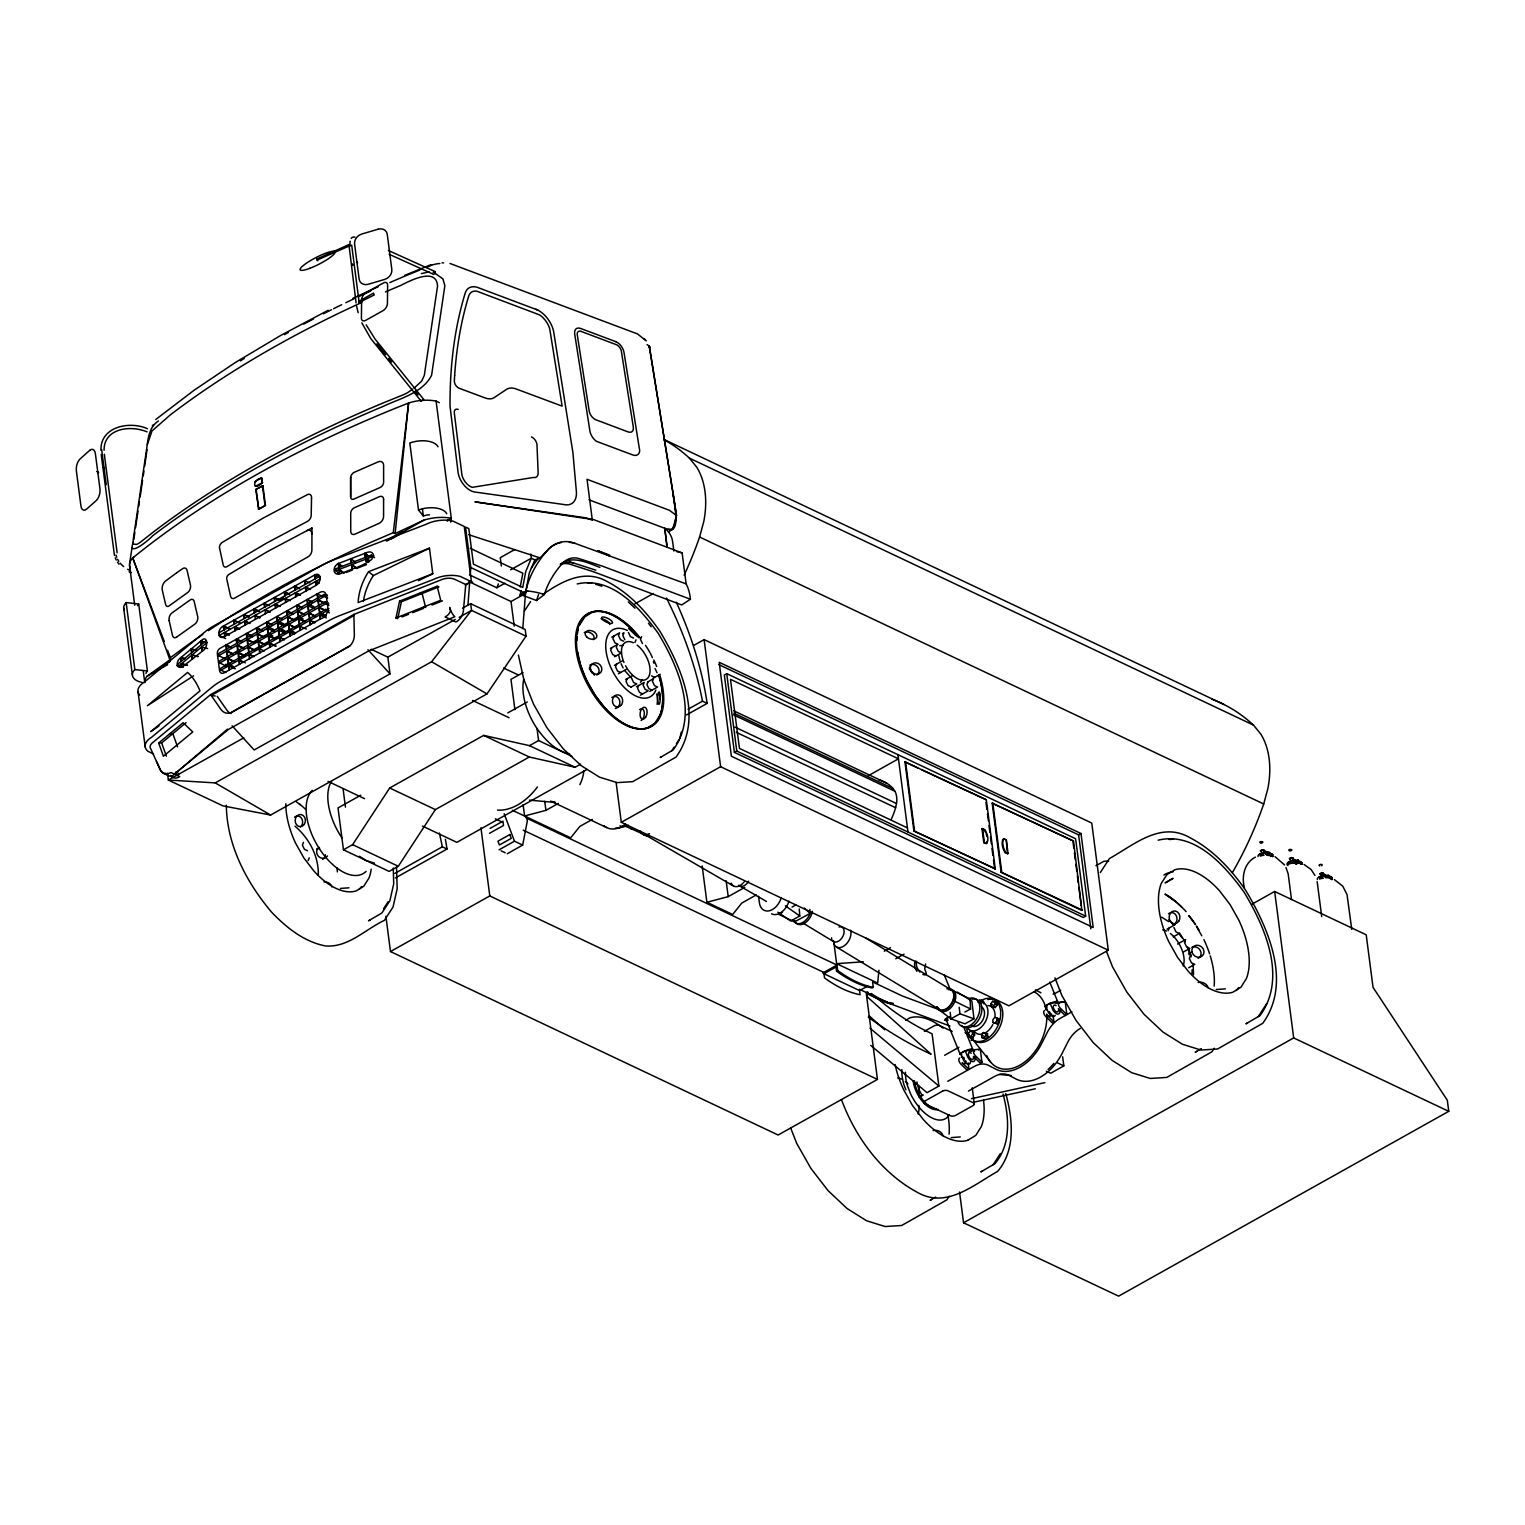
<?xml version="1.0" encoding="UTF-8"?>
<svg xmlns="http://www.w3.org/2000/svg" width="1525" height="1525" viewBox="0 0 1525 1525"><rect width="100%" height="100%" fill="white"/><g stroke="black" fill="none" stroke-linecap="round" stroke-linejoin="round"><path stroke-width="1.5" d="M349.911 246.116L348.939 244.572L316.876 259.021L316.933 260.127L349.892 245.716M673.364 494.958L649.135 345.794L649.86 347.471M467.946 605.101L469.738 581.635M470.272 574.601L470.825 567.567L465.563 527.078L468.823 528.622L473.436 564.155L522.732 587.487L525.725 571.589L531.348 558.226L530.814 554.033M522.789 628.624L525.477 593.435L529.213 573.228L534.837 559.866L539.316 558.245M100.955 450.313C100.135 426.485 129.816 420.69 147.506 428.754M104.081 450.237C103.757 428.449 130.082 424.751 147.105 431.861M470.081 582.092L465.754 584.513L463.447 610.419A10.866 7.339 -64.7 0 1 455.899 622.009L445.128 616.92A10.866 7.187 -66.1 0 0 448.636 614.213A10.866 6.691 -70 0 0 450.542 611.087L449.665 607.484M133.476 541.794C126.117 559.065 150.098 539.107 152.481 535.923A888.694 451.038 -7.4 0 1 382.889 406.527C399.264 398.654 422.692 393.05 431.594 375.264L444.862 285.709L442.955 278.961L434.415 272.803M421.224 401.132L423.702 399.378L375.188 339.236L366.153 324.844M878.934 970.224L877.657 983.091L836.615 963.667L833.679 941.001M208.448 630.645A888.694 451.038 -7.4 0 1 370.823 542.328L393.278 532.663L395.147 533.54L408.586 403.019A30.481 15.46 -7.4 0 1 436.074 401.094L439.333 402.638M393.278 532.663L408.586 403.019A888.694 451.038 -7.4 0 0 132.732 557.94A27.641 14.03 -7.4 0 0 130.14 567.777M412.76 389.047L409.729 391.201A19.406 11.056 -39.4 0 1 403.248 394.822L383.423 402.848A888.694 451.038 -7.4 0 0 153.034 532.263L140.586 542.042A19.444 7.263 -58.6 0 1 136.335 544.444L133.209 544.082L133.209 539.755L146.705 448.598C148.001 438.59 149.012 427.076 158.428 420.976M147.029 449.742L144.646 466.364M891.324 819.211A59.551 40.26 -64.7 0 0 895.632 807.735L896.719 802.169A21.998 14.869 -64.7 0 0 895.442 792.257L893.154 788.597A59.551 40.26 -64.7 0 0 878.934 779.98M129.549 564.155L131.951 548.085M133.819 539.431L134.867 532.358M135.573 527.65L138.013 511.161M138.718 506.433L139.404 501.725M140.109 497.017L142.549 480.508M143.255 475.8L143.96 471.092M649.135 345.794L649.421 347.719L649.612 346.537M649.631 347.605L676.566 515.622L672.563 529.518L665.777 528.679L589.031 499.838M520.254 586.82L522.827 573.209L470.253 548.314M1323.395 874.816L1323.052 876.017M1324.539 876.151L1323.586 874.53L1324.177 876.151M147.391 444.442L151.985 430.965L170.419 414.8A888.694 451.038 -7.4 0 1 361.768 302.465M507.272 853.733L522.675 845.098L527.288 821.212L526.754 817.076L525.629 817.705M560.743 564.422A30.405 19.997 78.6 0 1 569.473 564.059L593.53 571.78L681.732 604.948L690.425 599.249L601.937 565.966L578.661 558.493A34.236 22.513 78.6 0 0 563.144 562.687L561.753 564.212A141.463 98.801 3.3 0 0 545.188 591.986L544.387 594.521L536.552 600.507L520.197 594.445A164.929 115.195 3.3 0 1 521.226 590.575M468.976 581.635L511.027 601.536L525.477 593.435L526.201 589.622A159.153 111.153 3.3 0 1 546.998 550.925A52.041 34.217 78.6 0 1 575.02 543.358L686.136 583.884A49.601 30.919 -69.4 0 1 690.425 599.249M401.38 601.746L397.72 618.616L395.928 617.987L399.588 601.117L437.141 586.229L438.914 586.858L401.38 601.746L399.588 601.117M679.826 738.424L681.275 732.095M668.408 531.844C680.951 526.106 673.726 505.29 673.268 494.386C673.44 498.332 681.503 532.244 669.227 529.69M684.134 575.192A271.66 183.686 -64.7 0 0 699.594 537.01L703.788 521.531A81.797 55.3 -64.7 0 0 696.715 467.127L689.357 458.11A271.66 183.686 -64.7 0 0 663.871 439.638M1232.41 872.624A271.66 183.686 -64.7 0 0 1263.71 803.98L1267.885 788.52A81.797 55.3 -64.7 0 0 1260.832 734.116L1253.474 725.099A271.66 183.686 -64.7 0 0 1211.803 699.174M925.618 964.029L924.684 968.928L926.342 973.388M536.552 600.507L537.353 597.991A149.107 104.138 3.3 0 1 538.63 594.559M352.713 265.426C351.646 261.271 351.856 267.561 352.58 264.397M303.494 842.372L302.388 845.079L304.39 849.272L307.497 850.74M308.126 860.558L309.232 857.832M614.022 635.925L612.917 638.632L614.918 642.826L618.025 644.293M611.83 647.629L610.724 650.355L612.726 654.53L615.833 656.017M616.615 664.118L615.509 666.825L617.511 671.019L620.618 672.487M634.915 642.502L636.02 639.795M641.587 636.668L640.481 639.394L642.483 643.588M627.137 678.682L626.032 681.389L628.033 685.583L631.14 687.051M638.651 685.526L637.564 688.233L639.547 692.426L642.654 693.894M647.992 681.77L646.886 684.496L648.887 688.671L651.995 690.139M1168.15 930.746L1169.313 927.867M1190.51 955.527L1189.328 958.405L1191.444 962.828L1194.742 964.372L1188.68 967.765M469.471 574.83L496.807 587.773L498.427 583.942M1300.787 862.94L1299.224 861.549M1295.468 863.226L1295.735 862.692A3.87 1.963 -7.4 0 0 1291.465 860.882A3.87 1.963 -7.4 0 0 1288.377 863.874M1295.564 864.027L1295.831 863.493A3.87 1.963 -7.4 0 0 1292.571 861.587A3.87 1.963 -7.4 0 0 1288.225 863.684M166.339 774.204L165.157 773.347L166.282 774.548A10.866 9.112 -32.1 0 1 160.449 770.049L156.465 761.375M433.157 272.384L434.93 271.526L435.33 273.49L433.558 274.328L389.123 254.275M579.576 625.136L584.818 616.863L592.443 612.23A62.62 33.436 60.8 0 1 634.762 632.265L639.013 637.793M360.796 795.192L338.016 807.945L343.449 849.787L352.618 844.659L389.695 787.987L483.654 735.393L529.48 745.649L575.135 767.266L580.606 764.197M524.39 611.087L530.567 601.613M343.449 849.787L389.123 871.404L398.292 866.276L435.368 809.603L529.308 757.01L575.135 767.266M383.576 908.728L388.151 901.713M671.82 750.681L674.107 747.174M676.395 743.685L678.682 740.178M1100.307 872.548L1109.457 858.537C1134.085 844.793 1160.639 820.869 1189.805 837.625C1212.813 849.616 1230.694 868.831 1245.391 889.876C1268.342 927.943 1292.266 982.71 1262.738 1023.332L1217.522 1049.009L1200.995 1050.039L1182.39 1044.244L1162.927 1032.025L1143.96 1014.201L1126.784 991.993L1112.564 966.907L1106.559 951.619M949.179 1196.324L946.892 1199.832L901.675 1225.49L885.148 1226.538L866.543 1220.743L847.08 1208.505L828.113 1190.682L810.938 1168.474L796.717 1143.407L790.712 1128.1M993.156 1164.662L1000.419 1153.548M1214.262 1048.247L1211.975 1051.754L1166.758 1077.432L1150.25 1078.461L1131.626 1072.666L1112.183 1060.428L1093.215 1042.623L1076.04 1020.416L1061.8 995.329L1054.938 977.83M1258.258 1016.603L1266.722 1003.622M167.483 773.347L168.36 780.038L222.898 805.848L270.611 815.055L486.99 693.913L525.992 636.173M137.479 605.673L138.718 603.976L126.156 602.604A19.596 9.951 -7.4 0 0 124.383 610.381M138.718 603.976L147.41 670.943L146.19 672.639A5.871 2.974 -7.4 0 0 146 673.44M990.793 1003.755L992.584 1001.353L996.721 1002.554L997.045 1005.166L995.253 1007.548L991.097 1006.347L990.793 1003.755L992.813 1004.746M968.661 1036.257L970.777 1036.466L972.569 1034.064L972.245 1031.472L970.148 1031.262L968.337 1033.664L968.661 1036.257L972.817 1037.457L974.608 1035.075L974.284 1032.463L972.245 1031.472M991.097 1006.347L993.213 1006.557L995.005 1004.155L994.681 1001.563M981.528 1034.941L983.32 1032.558L987.476 1033.759L987.781 1036.352L985.989 1038.754L981.852 1037.553L981.528 1034.941L983.568 1035.952M981.852 1037.553L983.949 1037.763L985.741 1035.361L985.436 1032.768M993.061 1022.589L995.177 1022.798L996.969 1020.416L996.664 1017.804L994.548 1017.594L992.756 1019.996L993.061 1022.589L997.217 1023.79L999.008 1021.407L998.684 1018.795L996.664 1017.804M243.847 737.795L168.36 780.038L215.235 782.897L431.613 661.755L471.454 610.362L526.087 636.211L525.21 629.501L470.672 603.69L462.513 608.132M1261.156 854.515L1261.861 855.22M1290.15 862.349L1293.086 861.473L1293.276 862.845M1320.497 877.447L1321.203 878.152M143.236 670.867L144.761 682.571A27.641 14.03 -7.4 0 1 146.915 676.337L170.895 659.086L169.427 658.381L132.732 557.94L133.952 556.758M317.715 260.775L316.99 258.983M348.939 244.572L356.088 302.903M152.309 425.799L153.529 424.617M1261.289 850.302L1261.537 851.693M1263.539 851.408L1263.996 850.359L1262.262 849.978M1261.442 853.657L1260.87 854.991M1263.844 851.56L1264.416 850.226L1262.223 849.749L1260.298 850.798L1261.308 851.903M1289.75 862.159L1292.971 861.129M1292.533 859.242C1294.839 856.878 1287.538 857.965 1290.531 859.509M1292.838 859.376L1293.391 858.06L1291.217 857.584L1289.292 858.632L1290.283 859.738M1321.756 865.743C1324.081 863.398 1316.761 864.484 1319.754 866.028M1322.88 874.34C1324.863 871.175 1316.799 874.454 1321.908 874.645M1323.185 874.473L1322.861 872.719L1319.64 873.73L1321.946 874.873M104.596 468.613L103.223 467.355L104.462 467.603M174.422 774.147L227.492 729.141M191.559 652.757L205.589 641.148L205.894 643.474L178.368 666.272L178.063 663.928L191.559 652.757L191.082 649.116L202.539 639.585A6.081 3.279 -75.2 0 1 206.676 641.911A6.081 3.279 -75.2 0 1 203.892 649.974L183.019 666.444A12.028 6.5 -75.2 0 1 177.186 665.72A5.318 2.878 -75.2 0 1 179.607 658.628L191.082 649.116L195.067 650.165M465.754 584.513L454.66 579.271A10.237 5.204 -7.4 0 0 442.86 579.157L353.857 614.442L210.622 694.637L152.004 743.152A13.42 6.805 -7.4 0 0 150.994 749.29L160.22 769.744A11.056 8.502 -52.3 0 0 171.105 772.546L179.683 776.644A10.866 7.339 -64.7 0 1 170.762 775.386M158.657 742.98L183.153 722.717L192.76 731.943L163.423 756.228L158.657 742.98L161.631 742.942L186.107 722.659M155.779 419.47L194.323 390.076L235.632 362.321L280.867 335.347L328.218 310.261M520.006 595.341L524.524 591.662M414.114 388.113L421.682 381.097L424.312 375.436L437.542 286.109C436.531 266.055 408.071 281.839 400.827 285.385A888.694 451.038 -7.4 0 0 385.482 291.923M353.857 614.442L354.353 634.648A12.638 9.912 -82.2 0 1 349.759 646.009L232.124 712.137A12.696 9.951 -82.2 0 1 220.877 709.354L210.622 694.637M176.671 637.069L194.895 624.087A5.318 3.202 -70.9 0 0 197.697 616.672L194.228 601.574A5.395 3.26 -70.9 0 0 190.206 599.916L171.829 613.05A5.376 3.126 -72.5 0 0 169.142 620.599M169.427 658.381L186.164 646.047A888.694 451.038 -7.4 0 1 202.768 634.457M447.13 521.016L451.305 518.29L436.074 401.094M193.561 675.823L147.41 705.694L187.594 672.43A94.188 50.897 -75.2 0 1 199.985 690.901L150.765 731.638L159.038 725.919M905.755 1020.301L909.796 1017.861A66.261 35.38 60.8 0 1 943.003 1028.098M1165.767 882.765L1173.049 878.324L1165.043 882.822M967.708 1140.3L975.771 1135.382L981.318 1126.651A69.426 37.077 60.8 0 0 983.511 1100.268M1255.437 857.126C1244.343 862.692 1241.35 876.646 1244.438 887.874M1264.053 851.884L1263.958 853.218M520.12 595.417L527.593 590.995L530.833 591.376A57.645 29.261 -7.4 0 1 541.547 593.644L544.387 594.521M373.263 293.277L358.699 301.435L358.852 302.617L374.216 294.973L373.568 293.315M359.652 303.132L358.966 301.359M935.645 1197.087L930.098 1200.308L931.546 1199.489M1201.338 1048.628L1195.2 1052.231L1196.648 1051.411M254.732 481.824L261.442 477.935L262.491 482.662C252.235 492.899 252.178 478.678 261.9 478.164M255.323 486.322L262.491 482.662M255.743 489.487L262.91 485.827L265.445 505.423L258.754 509.312L255.743 489.487L262.91 485.827M258.278 509.083L265.445 505.423M225.128 658.743L218.609 655.655L218.342 653.653L324.139 594.426L327.398 595.97M230.18 663.89L226.291 666.063L219.772 662.975L219.505 660.973L325.454 601.651L328.714 603.195M248.727 652.509L239.177 657.923L238.472 652.509L244.991 655.598M146.915 676.337L167.617 664.671M386.873 541.032L423.798 520.197A30.481 15.46 -7.4 0 1 451.305 518.29A8.502 5.299 -69.4 0 1 450.657 522.16M218.78 632.818L319.773 576.259L320.136 578.947A6.081 4.098 -64.7 0 1 316.304 585.219L223.946 636.916A6.081 4.098 -64.7 0 1 219.123 635.487L218.78 632.818A6.081 4.098 -64.7 0 1 222.593 626.546L314.951 574.83A6.081 4.098 -64.7 0 1 319.773 576.259M283.593 597.781L279.647 599.992L274.443 597.514L274.938 601.365M169.999 661.64L165.92 663.928L167.083 664.481M386.092 540.651L402.447 531.501L403.629 532.053L391.372 538.916M320.136 578.947L219.123 635.487L225.643 638.575M447.168 520.597L451.305 518.29M218.609 655.655L324.406 596.428L327.665 597.972M235.517 652.929L239.501 650.698M257.877 640.405L253.989 642.578L247.469 639.49L248.175 644.923M269.887 633.676L263.997 636.993L257.477 633.904L258.183 639.318M288.168 623.458L284.241 625.65L277.722 622.562L278.408 627.919L284.927 631.007M300.253 616.691L294.363 619.989L287.825 616.901L288.53 622.257M219.772 662.975L325.721 603.671L328.981 605.215M256.81 648.983L260.737 646.772M268.896 642.216L264.969 644.408L258.449 641.32L259.136 646.676M279.018 636.554L275.091 638.746L268.553 635.658L269.258 641.015M287.177 631.979L291.103 629.787M299.243 625.212L295.316 627.423L288.797 624.335L289.483 629.692L292.762 631.236M328.962 608.589L325.683 610.419L319.144 607.331L319.85 612.688L326.369 615.776M329.152 610.915L325.893 609.371L220.706 668.255L220.953 670.142L326.14 611.258L329.4 612.802M320.65 618.826L224.137 672.849A5.433 3.679 -64.7 0 1 219.524 670.447L217.332 653.653A4.156 2.802 -64.7 0 1 219.943 648.392L320.231 592.234A7.11 4.804 -64.7 0 1 326.255 595.379L328.085 609.466A8.712 5.89 -64.7 0 1 320.65 618.826L320.097 614.632L324.997 616.958M353.895 615.566L211.193 695.457L215.197 696.01M514.726 549.572L500.276 557.654L501.363 566.023M231.838 712.099L349.759 646.009M465.354 585.104L471.435 581.711L464.248 526.468L453.173 521.207A22.475 11.399 -7.4 0 0 426.352 524.2L331.821 560.628A57.664 29.261 -7.4 0 0 322.328 565.108L213.729 625.917A58.903 29.89 -7.4 0 0 205.856 631.14L144.341 682.075A22.437 11.399 -7.4 0 0 139.766 695.076M510.703 569.778L531.348 558.226L534.837 559.866M496.807 587.773L504.813 583.293M371.109 649.25L387.846 657.161L455.213 619.455M459.158 617.32L471.549 610.4L470.672 603.69M598.62 550.963L609.676 555.119M387.846 657.161L390.019 673.897L254.141 749.976L232.105 725.786M543.129 594.254C561.982 581.254 584.723 568.673 607.122 581.521C628.872 592.844 645.78 611.029 659.677 630.912C681.351 666.902 703.959 718.656 676.052 757.067L632.703 781.658L617.091 782.63L599.497 777.159L581.12 765.607L563.183 748.756L546.941 727.768L533.502 704.073L523.761 679.273L518.405 655.064M577.212 583.942C611.735 576.069 639.776 607.846 658.038 633.066C678.129 666.387 699.079 714.348 673.211 749.9L660.192 757.506L661.583 756.724M634.838 603.9L653.424 593.511M523.037 672.582L510.97 679.349L514.916 709.697M611.811 637.164L619.588 632.818L618.483 635.525L620.484 639.718L623.592 641.186M622.562 633.599L623.954 632.837L622.848 635.544L624.85 639.738M610.438 648.411L617.396 644.522L616.291 647.229L618.292 651.423L621.399 652.891L614.442 656.779M507.787 712.899L527.288 701.977M614.384 665.358L622.181 660.992M618.387 673.726L626.184 669.38M625.746 679.464L632.703 675.575M693.761 645.399L704.112 639.604L1091.767 823.062L1108.275 950.189L1008.959 1005.795L621.304 822.318L616.1 782.363M630.854 687.203L636.707 683.943L633.599 682.476L631.598 678.282M529.48 745.649L538.592 740.559L571.799 756.267M636.44 686.765L644.217 682.399L643.112 685.125L645.113 689.3L648.22 690.787L640.443 695.133M653.215 678.129L660.173 674.241M647.725 681.923L653.558 678.663L652.452 681.37L654.454 685.564L657.561 687.032L649.783 691.397M726.72 673.65L724.337 674.984L734.383 752.359L1083.284 917.478L1085.667 916.144L1075.621 838.769L726.72 673.65L736.766 751.024L1085.667 916.144M394.822 873.425L442.307 846.832L446.997 849.044A243.104 129.835 60.8 0 0 445.376 839.265M688.023 709.277L702.491 701.176L707.162 703.387L686.517 714.958M586.915 769.515L456.833 842.353L422.482 826.092M395.375 877.942L446.997 849.044M490.059 828.399L502.945 821.193L503.498 825.483L489.487 833.336M523.113 804.647L524.581 815.989L545.912 810.366L558.36 803.389M370.232 919.842L368.516 920.795L381.86 913.017L389.866 900.76L393.717 883.871L393.259 868.049M499.056 849.825L514.459 841.209L522.675 845.098M592.291 819.44L579.824 826.417L570.712 837.816L512.362 810.271M734.383 752.359L736.766 751.024M385.882 916.239L390.476 951.543L489.792 895.938L877.447 1079.414L866.162 992.47M621.304 822.318L720.62 766.713L1108.275 950.189M868.221 775.748L898.473 758.821L730.475 679.311L739.453 748.413L907.451 827.903M904.935 761.871L986.294 799.767L995.272 868.85L913.913 830.973L904.935 761.871L917.688 767.914M702.167 865.99L706.895 902.266L728.207 896.643L744.829 887.34M756.305 894.927L741.779 903.067L732.667 914.466L706.895 902.266M913.913 830.973L995.272 868.85M986.294 799.767L921.939 769.934M992.165 803.16L1073.524 841.057L1081.892 910.463L1001.124 872.243L992.165 803.16L1073.524 841.057M981.986 828.857L984.807 829.562A11.99 6.405 60.8 0 1 986.599 843.382L983.778 842.677L981.986 828.857L984.197 829.905A11.99 6.405 60.8 0 1 985.607 832.498M983.778 842.677L986.599 843.382M1003.965 838.636L1003.374 838.979A12.353 6.596 60.8 0 0 1005.166 852.799L1008.063 853.543L1006.271 839.741L1003.965 838.636A12.353 6.596 60.8 0 0 1005.757 852.456L1008.063 853.543M1006.271 839.741L1007.472 853.886M1001.124 872.243L1082.483 910.139M822.68 973.045L836.958 965.058L837.663 970.491A121.714 65.003 60.8 0 0 873.272 987.342L872.567 981.909L902.247 995.958L939.209 1009.741M823.977 973.732L859.585 990.583L860.119 994.719A121.714 65.003 60.8 0 1 824.51 977.868L823.977 973.732L836.005 967.002L836.539 971.12A121.714 65.003 60.8 0 0 872.147 987.99L873.272 987.342M718.942 664.652L1078.613 834.88L1080.996 833.527L1093.196 927.486L731.39 756.248L719.171 662.288L1080.996 833.527M836.539 971.12L837.663 970.491M884.271 951.181L890.486 947.692M895.747 958.767L904.058 954.116M859.585 990.583L867.611 986.084M1095.922 865.743L1103.909 861.282L1108.637 860.996M1158.161 840.18C1194.704 831.316 1224.632 865.323 1243.981 891.992C1265.235 927.257 1287.386 977.982 1260.031 1015.593L1245.944 1023.809L1247.736 1022.817M924.379 1031.3L934.082 1025.867A3.812 1.944 -7.4 0 1 939.457 1025.486L952.172 1031.51M950.17 1012.333L950.952 1018.833L959.968 1013.801L973.998 1018.795L971.863 1001.048L957.338 992.127M973.998 1018.795L964.982 1023.847L950.952 1018.833M877.447 1079.414L778.131 1135.019L390.476 951.543M1167.006 929.163L1175.089 924.646M944.623 1055.281L958.882 1047.313M1060.752 990.278L1056.768 992.508A25.753 17.252 -64 0 1 1053.089 994.128M969.118 1051.888L972.149 1050.191L965.249 1050.839L960.75 1053.356L963.247 1059.513A6.138 3.279 60.8 0 0 967.651 1064.031A6.138 3.279 60.8 0 0 970.548 1061.8M1057.073 1002.649L1050.21 1003.278L1045.654 1005.814L1048.152 1011.971A6.138 3.279 60.8 0 0 1055.224 1015.326M1173.259 936.884L1179.321 933.491L1176.023 931.947L1173.907 927.505M978.573 1050.039L980.251 1049.086L981.947 1062.143L980.27 1063.097L973.427 1056.387A3.812 2.04 60.8 0 0 975.962 1057.587M1065.174 1001.544L1059.303 1002.249A3.812 2.04 60.8 0 0 1060.028 1007.892L1066.871 1014.602L1065.174 1001.544L1057.607 1003.183A3.812 2.04 60.8 0 1 1058.827 1003.355M1177.529 944.07L1185.611 939.553L1184.448 942.431L1186.564 946.853L1189.843 948.417L1183.781 951.791M1251.911 904.211L1274.652 891.477L1366.209 934.806L1373.034 987.342L1447.32 1100.268L1448.75 1111.325L1118.607 1296.155L963.552 1222.764L959.549 1192.054M868.24 1017.156A415.315 221.792 60.8 0 0 931.089 1054.213L867.267 996.854L866.829 993.595L877.847 998.799A249.89 133.438 60.8 0 0 921.977 1028.879L932.099 1033.836L938.885 1086.048L927.048 1092.682L870.775 1045.407M919.232 1097.257L923.311 1094.969M947.768 1081.282L974.265 1066.452A25.753 17.252 -64 0 1 988.219 1065.212L995.615 1069.082A44.32 29.68 -64 0 0 1041.861 1043.195L1047.446 1032.044A25.753 17.252 -64 0 1 1059.913 1018.509L1071.903 1011.799M1053.051 1015.326L1053.908 1021.864L1052.212 1022.817L1045.368 1016.107A3.812 2.04 60.8 0 1 1044.644 1010.446M968.413 1091.08L994.643 1076.402A25.753 17.252 -64 0 1 1008.597 1075.163L1016.012 1079.014A44.32 29.68 -64 0 0 1062.239 1053.127L1067.843 1041.994A25.753 17.252 -64 0 1 1080.291 1028.441M1062.639 1056.768L1063.821 1065.88L1050.668 1073.257L1046.379 1071.217M982.634 1170.895L980.861 1171.886L994.948 1163.67C1011.266 1144.436 1009.188 1116.929 1003.05 1094.054M963.552 1222.764L1293.677 1037.934L1448.75 1111.325M799.252 908.995L799.786 915.991L790.693 921.043L777.864 912.179M782.458 912.236L778.627 914.295L794.392 921.901L810.099 913.456L809.851 909.434M792.028 907.089L795.859 905.03M964.868 1012.047L970.605 1008.959L969.995 998.894L954.212 991.288L954.841 1001.353L970.605 1008.959M341.848 566.042L338.664 563.449L337.33 564.136A6.081 4.728 -50.8 0 0 334.223 571.322A6.081 4.728 -50.8 0 0 340.018 573.819L354.486 568.253A55.777 43.329 -50.8 0 0 371.719 559.408L373.549 555.443A6.081 4.728 -50.8 0 0 367.62 552.279L338.245 563.602L338.779 567.643L335.062 569.073L338.493 573.514M363.427 601.212A55.72 43.291 -50.8 0 1 373.339 575.554L429.459 548.18L432.776 573.705L418.479 580.663M1266.741 854.858A3.87 1.963 -7.4 0 0 1263.977 852.952L1264.149 850.912L1269.086 852.399L1272.67 854.515L1272.918 856.478L1266.608 854.21L1264.263 851.598L1264.835 853.218L1264.149 850.912M1264.397 852.875L1264.168 852.99A3.87 1.963 -7.4 0 0 1259.402 854.534M1263.92 851.026L1272.67 854.515M1298.099 862.292L1298.08 860.233L1298.099 862.292L1301.912 864.313L1293.162 860.824C1294.839 858.708 1290.36 857.984 1295.602 862.025M1301.912 864.313L1301.645 862.349L1301.683 864.427M1326.083 877.79A3.87 1.963 -7.4 0 0 1323.319 875.884L1323.49 873.844L1325.702 875.178L1325.949 877.123M1328.199 875.426L1331.992 877.447L1332.03 879.525L1328.447 877.39L1328.199 875.426L1331.763 877.561L1332.03 879.525M1328.447 877.39L1332.259 879.41M395.147 533.54L423.798 520.197M352.923 298.29L378.276 286.7M431.022 574.525L432.776 573.743L358.127 602.527A55.72 43.291 -50.8 0 1 368.554 571.665L429.459 548.18M404.887 275.262L430.908 264.721M419.871 270.02L407.042 275.224A875.026 444.118 -7.4 0 0 389.79 282.583M426.276 267.428L432.7 264.835M395.928 617.987L440.706 600.24L437.141 586.229M402.028 616.901L408.471 614.346M412.779 612.631L423.531 608.38M431.994 605.025L442.498 600.85M338.779 567.643L371.376 555.081L374.559 557.692M335.309 570.922L371.604 556.93L371.376 555.081M346.213 572.466L352.37 570.083M366.572 564.612L356.812 568.368L352.027 564.479L352.218 568.634L351.684 564.612L356.469 568.501M421.338 273.623L429.078 271.869M1261.461 843.134C1266.246 841.495 1257.458 840.675 1260.432 843.096M1290.436 850.95C1295.24 849.33 1286.433 848.51 1289.407 850.931M1322.023 876.208L1320.212 877.923M438.018 446.787A19.596 9.951 -7.4 0 0 409.806 443.032L418.498 509.998L423.34 516.022L426.428 515.107A5.871 2.974 -7.4 0 1 429.44 514.859M971.52 1098.667L1044.854 1082.655M973.446 1102.289L1035.322 1088.774M980.251 1049.086L974.38 1049.791A3.812 2.04 60.8 0 0 975.104 1055.433L981.947 1062.143M340.399 888.427L348.977 887.817M1216.283 989.534L1225.337 988.867M951.181 1137.612L960.254 1136.945M836.615 963.667L863.341 961.798M587.544 583.293L591.681 583.027M1169.084 839.493L1173.468 839.227M169.847 733.716L172.821 733.678L177.586 746.926M441.983 262.872L443.623 262.853M1263.939 851.941L1263.71 853.085M1295.106 860.176L1298.08 860.233M1325.473 875.274L1328.428 875.331L1328.675 877.294L1325.721 877.237L1325.473 875.274L1323.262 873.958M529.461 800.129L555.405 802.474L552.222 801.521M983.854 1003.869L983.549 1001.258L979.393 1000.057L981.433 1001.067M996.721 1002.554L992.584 1001.353M996.587 1018.605L998.684 1018.795M987.476 1033.759L983.32 1032.558M126.156 602.604L134.848 669.57L147.41 670.943M573.724 563.068L571.799 562.649A32.768 20.721 53.9 0 0 561.067 563.907L560.247 564.383C571.951 554.7 588.002 563.03 599.897 567.376M676.566 515.622L669.437 510.303L587.03 479.308L592.329 520.158L586.324 517.89L474.904 501.839L593.702 519.644L682.113 552.908L686.136 583.884M676.585 551.592L682.113 552.908M349.549 246.345L348.825 245.22M206.828 642.578L200.843 640.996L201.109 644.865L200.614 641.186L206.599 642.768M207.629 648.582L201.433 647.172L201.948 651.194L201.662 647M197.335 650.47L191.349 648.887L191.826 652.528M198.117 656.455L192.131 654.873L192.436 659.086L191.902 655.064L197.888 656.646M184.849 658.59L180.865 657.542L181.342 661.221M184.62 658.781L180.636 657.713L181.113 661.392M187.537 665.224L181.551 663.623L181.704 666.673L181.342 663.813L187.308 665.396M177.186 665.72L183.153 667.302M178.368 666.272L182.352 667.321M450.008 263.482L637.507 333.937L646.219 340.857M595.741 584.304L601.86 586.21M131.436 572.523L129.148 571.742M569.664 753.922C555.367 750.948 544.882 739.625 536.762 728.188A48.991 26.154 60.8 0 1 523.761 679.235M374.54 863.169L366.286 860.596L359.385 856.268M569.397 561.696L595.856 570.159M644.751 834.823L630.664 828.475M420.328 592.901L422.12 593.511L425.685 607.522L423.893 606.893M526.03 590.442L527.593 590.995M167.197 774.7L166.282 774.3L167.312 774.929A10.885 7.606 47.5 0 0 171.582 776.492L228.426 729.446L368.726 650.908L454.85 616.748A10.904 3.546 70.9 0 1 450.047 608.704L449.646 607.503M949.98 1026.039L889.094 1003.317L859.414 989.268M537.829 310.09L477.096 287.253A22.875 13.229 55.1 0 0 465.22 293.01A576.736 333.784 55.1 0 0 450.047 406.355L458.072 472.312A16.87 10.027 56.8 0 0 474.79 492.022L563.812 504.508A23.409 13.916 56.8 0 0 576.259 490.307L572.904 452.544L553.747 332.259A20.702 11.971 55.1 0 0 537.829 310.09L535.828 309.213M468.804 534.741L540.06 557.902L548.619 549.076A54.347 34.37 53.9 0 1 561.333 542.519M1293.028 859.719L1292.704 860.92M388.36 250.481L434.93 271.526M597.724 550.639L609.161 555.882M1304.047 864.484L1311.062 869.498L1314.969 875.426M1334.394 879.601L1342.782 886.178L1347.033 894.565L1351.76 929.411M1275.053 856.669L1284.603 864.98M664.233 439.6L1224.041 704.55M689.357 458.11L1253.474 725.099M699.594 537.01L1263.71 803.98M633.523 638.079L630.416 636.611L628.414 632.437M469.509 566.938L525.401 593.397M472.731 582.321L460.34 576.45A22.475 11.399 -7.4 0 0 433.519 579.443L338.988 615.89A57.664 29.261 -7.4 0 0 329.514 620.351L220.915 681.16A58.903 29.89 -7.4 0 0 213.043 686.383L151.509 737.318A22.437 11.399 -7.4 0 0 148.001 751.329L153.529 753.96M733.716 710.803L886.635 783.164M733.773 713.166L893.154 788.597M651.499 675.88L654.606 677.367M733.411 714.806L894.946 791.246M735.012 727.12L896.548 803.561M736.27 732.305L895.632 807.735M319.85 577.155L314.951 574.83L315.446 578.68M319.526 577.327L314.646 575.02L315.141 578.852M503.536 667.988L518.348 674.984M319.068 582.912L315.808 581.368L316.304 585.219M318.744 583.084L315.484 581.54L315.98 585.39M309.747 582.817L304.523 580.682L305.019 584.513M310.566 589.355L305.667 587.049L306.163 590.88M310.261 589.527L305.381 587.201L305.877 591.052M322.29 596.142L317.105 593.988L317.619 598.01M299.643 588.459L294.744 586.153L295.24 590.003M299.3 588.65L294.401 586.343L294.897 590.194M324.711 603.004L318.191 599.916L318.877 605.272M324.425 603.157L317.905 600.068L318.592 605.425M300.425 595.036L295.545 592.71L296.041 596.561M300.139 595.188L295.259 592.882L295.755 596.713M312.167 601.803L307.268 599.497L307.802 603.5L311.062 605.044M311.882 601.975L306.982 599.649L307.516 603.671L314.036 606.759M325.378 610.591L318.858 607.503L319.564 612.859M289.483 594.159L284.584 591.833L285.099 595.684M289.502 594.483L284.279 592.005L284.794 595.856M314.588 608.666L307.783 605.73L308.469 611.087M321.184 613.622L326.083 615.947M290.322 600.678L285.137 598.543L285.632 602.375M326.331 617.892L319.812 614.804L320.345 618.998M302.045 607.465L297.165 605.158L297.68 609.18M301.759 607.636L296.879 605.311L297.394 609.333M315.561 616.081L309.041 612.993L309.727 618.349M315.275 616.252L308.736 613.164L309.442 618.521M279.056 599.992L274.176 597.667L274.672 601.517M304.466 614.327L297.947 611.239L298.652 616.596M304.18 614.48L297.661 611.392L298.347 616.748L303.246 619.074M280.181 606.359L275.301 604.053L275.796 607.903M314.874 622.619L309.975 620.313L310.528 624.488M279.914 606.512L275.015 604.205L275.51 608.056M314.588 622.791L309.689 620.465L310.242 624.659M293.562 613.908L287.043 610.82L287.558 614.842M293.277 614.06L286.757 610.972L287.272 614.994M472.559 700.452L509.064 717.722M305.438 621.762L298.919 618.673L299.605 624.03M303.513 621.152L298.633 618.826L299.319 624.183M269.22 605.501L264.054 603.328L264.549 607.179M294.058 620.16L287.539 617.072L288.244 622.429M270.039 612.04L265.14 609.733L265.407 613.717M306.392 629.062L299.567 626.127L300.12 630.321M264.893 609.867L269.792 612.173M281.82 618.807L276.635 616.653L277.169 620.713L283.688 623.801M295.03 627.576L288.511 624.488L289.197 629.844L295.736 632.932M259.078 611.163L254.198 608.856L254.694 612.707M258.831 611.315L253.932 608.99L254.427 612.84M283.955 625.822L277.417 622.734L278.122 628.09M294.63 633.942L289.75 631.636L290.284 635.811M259.917 617.72L255.018 615.395L255.285 619.379M294.344 634.114L289.464 631.788L289.998 635.982M254.789 615.528L259.669 617.854M271.698 624.468L266.799 622.143L267.333 626.222M271.412 624.621L266.513 622.314L267.047 626.394L273.566 629.463M279.742 628.853L284.641 631.178M285.194 633.085L278.389 630.149L279.094 635.506M248.956 616.843L244.057 614.537L244.553 618.368M248.708 616.977L243.809 614.67L244.324 618.502M274.119 631.312L267.313 628.395L268 633.752L272.899 636.058M249.89 623.325L245.01 620.999L245.506 624.85M284.527 639.623L279.628 637.298L280.162 641.491M249.566 623.515L244.667 621.19L245.163 625.04M284.222 639.776L279.342 637.469L279.876 641.644M263.196 630.912L256.677 627.823L257.191 631.903M483.654 735.393L529.308 757.01M261.29 630.283L256.391 627.976L256.924 632.055M274.786 638.918L268.267 635.83L268.972 641.186M240.473 623.267L233.954 620.179L234.45 624.03M238.586 622.638L233.706 620.332L234.202 624.183M263.711 637.145L257.191 634.057L257.897 639.471M239.749 629.005L234.85 626.68L235.365 630.53M276.025 646.047L269.506 642.959L270.058 647.153M239.444 629.177L234.545 626.851L235.041 630.702M275.739 646.219L269.22 643.131L269.773 647.305M251.606 635.715L246.707 633.39L247.241 637.469M252.807 636.726L246.287 633.637L246.802 637.717M264.683 644.579L258.163 641.491L258.85 646.848M230.142 629.062L223.622 625.974L224.118 629.806M229.875 629.215L223.336 626.127L223.851 629.978M253.588 642.807L247.069 639.718L247.774 645.132M264.282 650.946L259.097 648.792L259.65 652.967M229.436 634.781L224.537 632.456L225.033 636.306M229.074 634.972L224.194 632.665L224.69 636.497M241.636 641.301L236.737 638.975L237.271 643.054M241.064 641.625L236.165 639.299L236.699 643.378M254.847 650.069L248.327 646.981L249.013 652.338M254.561 650.241L248.041 647.153L249.528 658.647M625.707 826.264L632.322 829.39M244.038 648.163L237.519 645.075L238.224 650.489M238.586 646.162L243.485 648.468M254.16 656.608L249.28 654.301L249.814 658.476M248.975 654.416L253.15 656.379M231.114 647.172L226.234 644.865L226.767 648.945M230.694 647.42L225.814 645.094L226.329 649.173M242.818 655.121L237.919 652.814L238.624 658.228M550.62 801.063L606.588 827.541M233.535 654.034L227.015 650.946L227.721 656.379M233.115 654.263L226.596 651.194L227.301 656.608M239.158 659.906L245.411 662.879M243.752 662.441L238.872 660.115L239.406 664.309M234.545 661.45L228.026 658.362L228.712 663.775M232.448 660.935L227.568 658.609L228.273 664.023L233.153 666.349M235.327 668.846L228.502 665.91L229.055 670.104M1057.397 1062.849L1063.821 1065.88M220.953 670.142L225.833 672.468M527.783 818.734L836.958 965.058M965.039 1032.73L969.309 1034.751M523.208 830.153L823.805 972.416M495.32 818.792L501.763 821.842M389.695 787.987L435.368 809.603M501.096 850.817L505.213 852.761M328.008 781.372L364.513 798.662M352.618 844.659L398.292 866.276M175.642 772.012L179.473 773.823M995.005 1004.155L997.045 1005.166M993.213 1006.557L995.253 1007.548M996.969 1020.416L999.008 1021.407M995.177 1022.798L997.217 1023.79M985.741 1035.361L987.781 1036.352M983.949 1037.763L985.989 1038.754M972.569 1034.064L974.608 1035.075M970.777 1036.466L972.817 1037.457M1035.399 989.897L1040.965 992.775M799.786 915.991L785.394 905.869M739.816 886.044L766.465 901.466M733.735 886.12L644.656 834.594A11.457 7.32 -60 0 1 643.169 833.374M431.613 661.755L486.99 693.913M215.235 782.897L270.611 815.055M357.651 262.967L356.907 261.862M1329.857 877.237L1331.649 878.19M1297.851 860.329L1301.645 862.349M1292.914 858.861L1295.354 860.062L1295.373 862.14M866.162 938.256L950.837 989.687M803.351 923.273L833.679 941.688M836.672 947.139L939.476 1009.588M951.467 1019.253L939.133 1009.798M1161.592 917.135L1168.741 921.634M1330.486 877.218L1331.039 877.657M369.87 557.159L365.085 553.251L365.619 557.273L368.802 559.866M369.527 557.292L364.761 553.384L365.276 557.407M369.222 561.677L366.038 559.084L365.981 561.391L365.695 559.198L368.878 561.81M368.554 571.665L373.339 575.554M355.744 562.592L350.979 558.703L351.493 562.725M338.245 563.602L341.428 566.194M344.154 573.248L339.37 569.359L339.56 573.495L339.027 569.492L342.229 572.085M869.917 1028.117L938.885 1086.048M869.231 1015.879L884.748 1029.832M635.772 635.506L628.834 628.414L635.734 634.781M628.319 601.937L634.972 608.17M631.598 678.206L624.659 670.523M295.011 826.169C309.022 838.14 318.782 856.173 318.287 874.873M804.304 907.966L810.099 913.456M1065.174 1015.555L1058.331 1008.845A3.812 2.04 60.8 0 0 1060.885 1010.046M1053.908 1021.864L1047.065 1015.154A3.812 2.04 60.8 0 0 1050.534 1014.926M967.308 1070.359L960.464 1063.63A3.812 2.04 60.8 0 1 959.721 1057.988M643.988 338.512L645.494 340.037M367.982 649.726L390.019 673.897M636.535 635.639L637.393 636.707M376.904 343.83L385.73 354.772M388.665 358.413L391.62 362.054M415.143 391.22L418.079 394.88M421.281 401.304L370.708 338.474L361.844 322.862M972.283 1038.811L990.831 1062.372M1179.511 933.071L1185.173 941.878M1179.683 934.73L1182.218 937.989M648.449 623.248L651.175 626.775M341.886 837.759L341.638 837.435A48.991 26.154 60.8 0 1 331.668 781.029M1188.699 915.629L1195.257 924.169M649.326 346.594L648.83 345.927A14.545 9.055 -69.4 0 1 649.345 346.632L649.421 347.719M117.52 562.172L119.026 564.212M217.217 696.296L226.901 710.173A12.696 9.951 -82.2 0 0 231.076 713.567M1196.343 926.113L1201.776 935.778M1285.975 867.592L1288.168 873.768L1291.503 899.464M650.432 653.482L652.433 657.675M655.064 668.598L657.065 672.773M621.075 663.718L623.077 667.912M115.252 557.845L116.262 560.037M1049.791 982.157L1057.683 1001.677M1050.172 1003.298L1052.669 1009.455A6.138 3.279 60.8 0 0 1057.568 1014.068A6.138 3.279 60.8 0 0 1059.951 1010.446M944.223 974.666L950.361 989.858M963.895 1027.393L972.683 1049.105M965.249 1050.839L967.746 1056.997A6.138 3.279 60.8 0 0 972.664 1061.61A6.138 3.279 60.8 0 0 975.028 1057.988M946.167 1019.71L960.216 1054.442M1188.566 953.106L1189.176 954.65M1188.013 947.502L1191.044 955.203M1187.441 947.216L1191.235 956.861M841.457 1099.678C855.62 1137.574 881.259 1172.763 917.288 1192.321C946.453 1209.077 973.007 1185.154 997.636 1171.41C1015.955 1149.831 1012.695 1119.007 1005.776 1093.539M653.405 661.85L653.92 663.165M905.888 1089.803L904.058 1085.095A39.669 21.178 60.8 0 1 901.828 1069.578M132.732 557.94L164.262 641.491M167.578 650.298L170.076 656.894M504.203 813.759L514.459 841.209M161.631 742.942L166.397 756.171M358.165 312.701L356.583 306.067M1000.61 1010.408L999.428 1005.718A22.913 15.364 -64 0 0 981.357 1000.419M966.812 1029.375L967.994 1034.064A22.913 15.364 -64 0 0 986.065 1039.402A22.913 15.364 -64 0 0 1000.648 1015.803L1000.629 1010.446M169.142 620.58L172.478 635.334A5.833 3.393 -72.5 0 0 176.671 637.05M618.864 655.75L619.951 660.668M1301.454 863.093L1300.539 862.692M114.451 555.443L101.222 454.564M1323.49 873.844L1323.509 875.922A3.87 1.963 -7.4 0 0 1318.744 877.447M1317.162 881.603L1321.717 916.639M1291.885 861.32L1292.075 862.692M1290.665 861.682L1290.855 863.055M1272.441 854.629L1272.689 856.592L1266.379 854.305L1266.131 852.342M1274.652 891.477L1293.677 1037.934M1266.36 852.246L1266.608 854.21M1078.613 834.88L1090.813 928.82M1072.914 841.381L1073.829 848.3M1074.42 852.894L1075.316 859.814M1075.907 864.408L1076.803 871.328M1077.413 875.922L1078.308 882.842M1078.899 887.436L1081.301 905.869M992.756 802.836L1001.734 871.919M985.989 802.398L986.885 809.317M987.495 813.912L988.391 820.831M988.982 825.444L989.877 832.345M990.488 836.958L991.383 843.859M991.974 848.472L992.87 855.373M993.48 859.986L994.662 869.193M982.577 828.513L984.368 842.334M972.226 1087.802L974.342 1104.119M968.146 1062.868L968.985 1069.406L962.142 1062.696A3.812 2.04 60.8 0 0 965.63 1062.467M905.526 761.547L914.504 830.629M897.939 754.684L907.985 832.059M758.554 896.281L759.412 902.819A15.288 10.332 -64.7 0 0 769.401 910.749A15.288 10.332 -64.7 0 0 781.296 897.558M704.112 639.604L720.62 766.713M726.148 880.764L728.207 896.643M673.859 551.078L672.563 541.203A11.609 6.195 60.8 0 0 664.767 528.317L666.959 547.113M664.767 528.317L667.226 547.17M537.029 728.531L538.592 740.559M544.73 801.292L545.912 810.366M511.027 601.536L514.23 626.089M480.947 827.789L489.792 895.938M422.444 509.083L423.34 516.022M351.684 245.067L359.137 302.407M350.636 558.836L351.15 562.839M338.664 563.449L339.198 567.491M325.454 601.651L325.721 603.671M324.139 594.426L324.406 596.428M325.893 609.371L326.14 611.258M343.049 788.597L345.451 807.106M317.391 593.816L317.924 597.838M304.847 580.491L305.343 584.342M308.069 605.577L308.755 610.934M299.872 625.974L300.406 630.149M285.442 598.372L285.938 602.223M261.442 477.935L262.014 482.453M262.433 485.617L264.969 505.213M276.921 616.481L277.455 620.561M278.675 629.997L279.38 635.353M256.2 489.716L258.754 509.312M264.34 603.176L264.835 607.026M267.599 628.224L268.286 633.58M259.383 648.621L259.936 652.814M238.91 658.076L239.692 664.137M236.947 645.38L237.652 650.813M228.807 665.758L229.341 669.933M226.024 664.061L226.291 666.063M129.53 565.394L134.715 605.234M138.013 691.683L145.199 746.926M104.329 454.259L117.12 552.774M123.658 607.865L132.351 674.832M101.641 449.532L106.216 484.683M981.509 1000.267L981.814 1002.878M959.187 1007.301L959.968 1013.801M918.66 1086.124L919.48 1092.948M1193.141 964.62L1193.56 974.818M396.538 866.924L397.167 888.884L393.012 907.108L384.376 920.357C365.028 929.545 348.119 947.788 325.416 945.938C303.818 941.707 286.376 927.543 271.507 912.064C246.383 882.212 226.767 844.907 226.329 805.181M350.655 497.131L350.636 477.458L350.655 497.131A3.355 2.478 -57.6 0 0 353.8 499.113L380.049 487.542A4.842 3.641 -55.3 0 0 383.614 482.243L383.614 465.182A5.604 4.213 -55.3 0 0 378.257 461.827L354.277 472.312A5.166 3.793 -57.6 0 0 350.636 477.458M986.16 833.832A11.99 6.405 60.8 0 1 986.961 836.52M987.133 841.247A11.99 6.405 60.8 0 1 986.008 843.725M1053.832 1063.363A41.995 28.136 -64 0 1 1048.094 1069.444M973.522 1038.925A25.753 17.252 -64 0 1 971.12 1040.45M1034.369 991.955A41.995 28.136 -64 0 1 1046.15 1009.836M1046.684 1014.011A41.995 28.136 -64 0 1 1023.046 1063.192A41.995 28.136 -64 0 1 986.694 1055.491M987.838 999.58A22.913 15.364 -64 0 1 1001.563 1022.417A22.913 15.364 -64 0 1 975.466 1041.346M922.091 1095.293A19.101 10.198 60.8 0 1 916.963 1081.987M935.95 1108.999A22.951 12.257 60.8 0 1 914.39 1080.729M938.275 1109.476A22.951 12.257 60.8 0 1 913.265 1081.358M949.332 1114.699A34.274 18.3 60.8 0 1 910.539 1093.749L907.394 1085.609A34.274 18.3 60.8 0 1 905.45 1072.189M981.376 1006.862A10.694 7.167 -64 0 1 982.939 1019.729A10.694 7.167 -64 0 1 971.768 1025.982M971.863 999.218A15.326 10.256 -64 0 1 980.384 1016.355A15.326 10.256 -64 0 1 961.455 1025.429M969.824 998.227A15.326 10.256 -64 0 1 977.525 1017.194A15.326 10.256 -64 0 1 957.91 1021.922M987.99 1005.49A15.288 10.237 -64 0 1 995.005 1017.175M992.794 1024.628A15.288 10.237 -64 0 1 985.283 1032.902M982.31 1034.083A15.288 10.237 -64 0 1 974.742 1031.872M977.982 1002.23A15.288 10.237 -64 0 1 986.484 1019.329A15.288 10.237 -64 0 1 967.593 1028.384M893.135 1003.24A69.311 37 60.8 0 1 889.342 1002.497M887.417 1001.963A69.311 37 60.8 0 1 871.271 993.48M788.921 901.18A15.288 10.332 -64.7 0 1 771.536 913.799M870.146 994.109A69.311 37 60.8 0 0 892.011 1003.869A5.357 2.859 60.8 0 0 892.811 1003.831M868.125 992.565A5.357 2.859 60.8 0 1 867.191 991.707M361.558 886.559A64.66 34.541 60.8 0 1 359.099 889.418M294.497 817.228A6.081 5.128 -88 0 1 301.664 818.467A6.081 5.128 -88 0 1 300.52 826.969M325.416 854.724A6.081 5.433 43.1 0 1 322.595 859.395M316.666 848.929A6.081 5.433 43.1 0 1 319.583 848.453M296.403 801.902A64.66 34.541 60.8 0 1 300.196 804.666M327.456 855.944A6.081 5.433 43.1 0 1 318.382 856.268A6.081 5.433 43.1 0 1 319.449 847.385M323.986 881.888A6.081 4.137 20.8 0 1 331.935 886.959M299.148 803.694A62.62 33.436 60.8 0 1 305.477 809.241M336.777 867.744A65.613 35.037 60.8 0 1 337.425 871.9M285.823 803.732A65.613 35.037 60.8 0 0 295.678 843.344L303.894 857.965L313.807 870.889A62.62 33.436 60.8 0 0 356.107 890.924L363.732 886.292L368.974 878.019A65.613 35.037 60.8 0 0 371.204 869.155M659.848 675.327A64.66 34.541 60.8 0 1 625.669 724.394A64.66 34.541 60.8 0 1 577.079 632.456A64.66 34.541 60.8 0 1 639.89 637.583M645.475 645.285A64.66 34.541 60.8 0 1 649.898 652.471M653.806 659.963A64.66 34.541 60.8 0 1 656.703 666.52M655.864 690.082A38.373 20.492 60.8 0 1 611.601 669.132A38.373 20.492 60.8 0 1 627.328 630.435M658.819 675.613A64.66 34.541 60.8 0 1 626.26 725.481A64.66 34.541 60.8 0 1 575.63 636.23A64.66 34.541 60.8 0 1 634.4 632.57M619.722 645.742A21.197 11.323 60.8 0 1 622.886 645.552M642.216 679.616A21.197 11.323 60.8 0 1 640.462 682.304M656.493 694.066A6.081 1.296 89.5 0 1 657.408 698.583A6.081 1.296 89.5 0 1 657.065 704.378M601.079 618.578A6.081 2.021 26.7 0 1 607.198 621.152A6.081 2.021 26.7 0 1 609.733 624.526M659.372 692.159A64.66 34.541 60.8 0 1 659.925 699.193M584.285 632.513A6.081 4.137 20.8 0 1 592.024 633.847A6.081 4.137 20.8 0 1 593.187 639.68M611.754 697.573A6.081 5.128 -88 0 1 619.569 700.204A6.081 5.128 -88 0 1 615.299 708.477M589.813 665.167A6.081 5.433 43.1 0 1 597.914 667.168A6.081 5.433 43.1 0 1 596.79 675.041M639.623 709.659A6.081 3.412 -79.5 0 1 644.274 712.27A6.081 3.412 -79.5 0 1 641.11 720.505M580.796 665.053A65.613 35.037 60.8 0 0 586.763 680.379L594.979 695L604.872 707.943A62.62 33.436 60.8 0 0 647.191 727.959L654.816 723.327L660.058 715.072A65.613 35.037 60.8 0 0 658.838 675.137M580.167 662.879A65.613 35.037 60.8 0 1 577.803 652.128M576.908 640.767A65.613 35.037 60.8 0 1 577.098 636.459M577.365 634A65.613 35.037 60.8 0 1 578.242 629.329M637.145 645.113A21.197 11.323 60.8 0 1 648.678 676.757A21.197 11.323 60.8 0 1 625.555 665.796M623.973 662.479A21.197 11.323 60.8 0 1 633.409 642.768M1163.918 875.007A68.415 36.543 60.8 0 1 1173.03 871.823M1238.662 987.533A68.415 36.543 60.8 0 1 1236.07 990.583M1165.081 894.336A68.415 36.543 60.8 0 1 1173.125 899.807M1189.023 915.724A68.415 36.543 60.8 0 1 1195.524 924.608M1196.725 926.457A68.415 36.543 60.8 0 1 1199.069 930.269M1168.436 913.818A6.405 5.395 -88.8 0 1 1176.347 915.82A6.405 5.395 -88.8 0 1 1173.583 924.893M1191.902 947.349A6.405 5.7 43.7 0 1 1200.251 950.399A6.405 5.7 43.7 0 1 1198.135 958.386M1168.303 896.319A68.415 36.543 60.8 0 1 1186.088 911.607M1198.192 982.5A6.405 4.365 21.5 0 1 1204.35 983.244A6.405 4.365 21.5 0 1 1207.972 987.628M1165.291 894.127A66.261 35.38 60.8 0 1 1181.57 907.051M1203.93 939.648A69.426 37.077 60.8 0 1 1209.611 953.849M1210.24 955.851A69.426 37.077 60.8 0 1 1214.167 986.122M1168.951 919.766A68.415 36.543 60.8 0 1 1173.106 924.627M1192.054 969.843A40.603 21.674 60.8 0 1 1191.94 973.979M1162.717 929.869A22.437 11.971 60.8 0 1 1166.492 931.051M1170.438 933.529A22.437 11.971 60.8 0 1 1183.171 965.916M967.708 1140.3A66.261 35.38 60.8 0 1 922.949 1119.102L912.465 1105.434L903.772 1089.956A69.426 37.077 60.8 0 1 895.118 1064.564M933.109 1130.578A6.405 4.365 21.5 0 1 939.248 1131.302A6.405 4.365 21.5 0 1 942.869 1135.706M947.959 1115.366A69.426 37.077 60.8 0 1 949.084 1134.181M897.634 1077.946A22.437 11.971 60.8 0 1 901.408 1079.128M905.354 1081.606A22.437 11.971 60.8 0 1 907.947 1083.913M918.832 1105.358A22.437 11.971 60.8 0 1 918.069 1113.993M531.462 436.97A6.519 3.889 56.8 0 1 536.952 444.347L538.115 471.911A9.188 5.471 56.8 0 1 533.216 477.477L472.254 487.352A11.952 7.11 56.8 0 1 461.961 475.209L454.317 413.008A6.214 3.698 56.8 0 1 458.186 409.405M433.405 264.626A16.813 8.54 -7.4 0 1 439.848 263.52M240.397 360.91A875.026 444.118 -7.4 0 1 244.267 358.47M284.508 334.642A875.026 444.118 -7.4 0 1 288.32 332.507M303.761 324.082A875.026 444.118 -7.4 0 1 313.578 318.897M323.51 313.769A875.026 444.118 -7.4 0 1 331.535 309.727M333.556 308.717A875.026 444.118 -7.4 0 1 341.676 304.733M345.775 302.732A875.026 444.118 -7.4 0 1 354.01 298.805M358.146 296.86A875.026 444.118 -7.4 0 1 370.689 291.065M306.868 530.624A5.719 4.022 -61.8 0 1 311.939 533.979M647.115 344.631A14.545 9.055 -69.4 0 1 648.316 345.47M326.75 595.322A7.11 4.804 -64.7 0 1 327.456 594.998M372.386 556.187A6.081 4.728 -50.8 0 1 373.778 555.843M569.302 542.328A54.347 34.37 53.9 0 1 575.02 543.358M531.367 568.158A164.929 115.195 3.3 0 1 538.897 557.692M142.282 682.476A19.596 9.951 -7.4 0 1 134.848 669.57M418.498 509.998A19.596 9.951 -7.4 0 1 446.73 513.753M366.076 871.404A48.991 26.154 60.8 0 1 319.945 849.558A48.991 26.154 60.8 0 1 312.263 790.369M589.26 668.846A48.991 26.154 60.8 0 1 594.464 675.232M537.429 786.976A58.77 38.239 -66.5 0 1 497.531 810.08M589.451 667.188A240.626 128.5 60.8 0 1 591.891 672.83M666.463 598.086A240.626 128.5 60.8 0 1 702.491 701.176M676.299 602.203A243.104 129.835 60.8 0 1 707.162 703.387M439.352 833.031A240.626 128.5 60.8 0 1 442.307 846.832M129.778 570.312A18.567 13.782 41.9 0 1 127.642 569.302M123.658 566.633A18.567 13.782 41.9 0 1 120.227 563.202M118.817 561.295A18.567 13.782 41.9 0 1 117.616 559.275M116.682 557.197A18.567 13.782 41.9 0 1 115.995 555.1M350.159 245.277A14.468 6.596 65.1 0 1 350.14 241.217M351.208 238.377A14.468 6.596 65.1 0 1 352.466 237.347M353.228 237.099A14.468 6.596 65.1 0 1 354.982 237.214M648.64 835.49A12.105 7.739 -60 0 1 642.807 833.908M649.459 833.641A12.105 7.739 -60 0 1 640.195 831.125M748.603 881.183A8.349 5.337 -60 0 1 738.729 885.167M744.143 881.927A11.457 7.32 -60 0 1 731.218 883.108M648.659 834.918A11.457 7.32 -60 0 1 646.543 835.109M1319.354 877.771A3.87 1.963 -7.4 0 1 1322.918 876.684M1324.748 876.913A3.87 1.963 -7.4 0 1 1325.949 877.599M1317.295 879.506A5.166 2.631 -7.4 0 1 1321.756 876.132A5.166 2.631 -7.4 0 1 1327.474 877.885M1319.582 879.105A5.166 2.631 -7.4 0 1 1323.395 878.228M1287.939 865.571A5.166 2.631 -7.4 0 1 1291.408 861.034A5.166 2.631 -7.4 0 1 1296.765 864.16M1289.235 864.008A5.166 2.631 -7.4 0 1 1294.325 863.188M1295.487 863.436A5.166 2.631 -7.4 0 1 1296.422 863.836M1257.953 856.573A5.166 2.631 -7.4 0 1 1263.1 853.123A5.166 2.631 -7.4 0 1 1268.133 855.639M1260.031 854.839A3.87 1.963 -7.4 0 1 1263.577 853.752M1265.407 853.981A3.87 1.963 -7.4 0 1 1266.608 854.667M1260.241 856.173A5.166 2.631 -7.4 0 1 1264.053 855.296M961.417 1057.035A3.812 2.04 60.8 0 1 963.304 1057.626M948.035 1020.187A8.349 1.639 -22 0 1 949.007 1016.775M925.484 974.761A8.407 4.499 60.8 0 1 922.797 974.399M919.88 972.111A8.407 4.499 60.8 0 1 916.563 961.322M970.605 1051.259A6.824 1.334 -22 0 0 971.692 1050.553L972.435 1049.924A6.824 1.334 -22 0 0 969.29 1049.391A6.824 1.334 -22 0 0 961.207 1052.993L960.464 1053.622A6.824 1.334 -22 0 0 961.665 1054.557M973.484 1057.263A3.812 2.04 60.8 0 1 971.139 1059.189A3.812 2.04 60.8 0 1 968.375 1054.29A3.812 2.04 60.8 0 1 971.196 1053.203M966.183 1061.419A3.812 2.04 60.8 0 1 965.535 1060.809M964.448 1059.17A3.812 2.04 60.8 0 1 963.895 1057.378M972.683 1050.725A3.812 2.04 60.8 0 1 974.57 1051.316M947.616 1019.825A6.824 1.334 -22 0 1 949.637 1016.832M916.887 971.368A8.407 4.499 60.8 0 1 915.553 961.188M1056.158 1003.317A6.824 1.334 -22 0 0 1057.035 1001.391A6.824 1.334 -22 0 0 1050.916 1002.973L1049.295 1003.679A6.824 1.334 -22 0 0 1047.217 1006.919M1058.426 1010.522A3.812 2.04 60.8 0 1 1055.605 1011.342A3.812 2.04 60.8 0 1 1053.298 1006.5A3.812 2.04 60.8 0 1 1056.12 1005.661M1051.773 1014.297A3.812 2.04 60.8 0 1 1050.439 1013.267M1049.848 1012.486A3.812 2.04 60.8 0 1 1049.352 1011.628M1046.341 1009.493A3.812 2.04 60.8 0 1 1046.913 1009.455M1011.189 1075.449A415.315 221.792 60.8 0 1 999.637 1074.42M948.378 989.687A12.105 7.739 -58.7 0 1 953.582 1004.06A12.105 7.739 -58.7 0 1 938.066 1007.892M946.873 988.772A12.105 7.739 -58.7 0 1 952.077 1003.145A12.105 7.739 -58.7 0 1 936.56 1006.996M810.156 913.322A12.105 7.739 -58.7 0 1 801.426 923.14A12.105 7.739 -58.7 0 1 793.324 919.994M812.406 911.359A12.105 7.739 -58.7 0 1 804.113 923.483A12.105 7.739 -58.7 0 1 794.83 920.909M850.512 930.269A11.457 7.339 -58.7 0 1 844.049 945.938A11.457 7.339 -58.7 0 1 833.717 941.821M948.969 989.153A11.457 7.339 -58.7 0 1 950.876 1004.289A11.457 7.339 -58.7 0 1 936.998 1006.557M839.036 926.933A8.349 5.337 -58.7 0 1 843.077 935.95A8.349 5.337 -58.7 0 1 832.593 940.811M831.868 939.495A8.349 5.337 -58.7 0 1 831.544 937.818M583.808 770.964A28.022 18.948 -64.7 0 1 579.862 784.689M625.65 823.996A28.022 18.948 -64.7 0 1 603.862 825.635M628.491 825.235A15.288 10.332 -64.7 0 1 620.027 825.864M625.212 825.711A25.372 17.156 -64.7 0 1 615.471 828.056M383.595 499.247L383.576 516.46A6.405 4.804 -55.3 0 1 378.867 523.437L354.906 534.15A4.442 3.26 -57.6 0 1 350.75 531.52L350.712 513.353A5.033 3.698 -57.6 0 1 354.296 507.787L379.439 496.635A4.327 3.241 -55.3 0 1 383.614 499.247M311.958 527.993L311.882 550.144A6.1 4.289 -61.8 0 1 307.802 556.987L234.793 598.029A5.318 3.431 -67.5 0 1 230.561 596.256L226.596 578.261A3.717 2.402 -67.5 0 1 228.788 574.525L267.39 551.65L311.958 527.993M361.635 299.701L361.406 318.153A5.89 3.393 -55.6 0 0 365.924 320.212L383.042 310.643A5.871 3.374 -55.6 0 0 387.426 303.589L387.636 285.137A5.871 3.374 -55.6 0 0 383.366 282.964L366.248 292.533A5.89 3.393 -55.6 0 0 361.635 299.701M311.519 498.275L311.214 515.221A5.547 3.908 -61.8 0 1 307.516 521.34L266.303 543.262L226.939 566.633A4.651 2.993 -67.5 0 1 223.241 565.089L219.39 547.265A4.861 3.145 -67.5 0 1 222.269 542.385L263.043 518.157L307.249 494.691A4.804 3.374 -61.8 0 1 310.967 495.396L311.195 495.835A4.785 3.45 -59.8 0 1 311.538 497.588L311.519 498.275M454.641 375.588L454.336 380.964A5.623 3.26 55.1 0 0 459.12 388.246L485.255 397.987A20.416 11.819 55.1 0 0 494.1 397.644L506.567 389.352A22.132 12.81 55.1 0 1 516.136 388.97L562.134 406.127L549.782 329.152A15.784 9.131 55.1 0 0 539.545 314.893L476.963 291.237A17.957 10.389 55.1 0 0 469.09 295.049L468.728 296.041A571.627 330.83 55.1 0 0 454.641 375.588M97.162 471.587L98.534 472.864L97.162 471.587M1166.816 874.683L1161.268 883.433A69.426 37.077 60.8 0 0 1168.874 941.878L1177.548 957.357L1188.032 971.025A66.261 35.38 60.8 0 0 1232.81 992.222L1240.854 987.323L1246.402 978.573A69.426 37.077 60.8 0 0 1238.815 920.128L1230.122 904.649L1219.657 890.962A66.261 35.38 60.8 0 0 1174.879 869.784L1166.816 874.683M89.651 450.409L80.12 458.892A8.826 4.537 -76.7 0 0 76.345 470.653L80.901 505.804A8.826 4.537 -76.7 0 0 86.639 509.102L96.17 500.638A8.826 4.537 -76.7 0 0 99.964 488.858L95.389 453.707A8.826 4.537 -76.7 0 0 89.651 450.409M176.652 572.809L165.558 581.006A6.5 3.793 -72.5 0 0 162.279 590.175L165.653 604.548A4.747 2.764 -72.5 0 0 169.065 605.902L187.689 592.539A5.299 3.202 -70.9 0 0 190.472 585.142L187.118 570.522A6.024 3.641 -70.9 0 0 182.619 568.673L176.652 572.809M509.808 834.556L497.97 841.19L499.399 845.002L511.237 838.388L509.808 834.556M942.564 1091.138L925.103 1100.917A3.812 1.944 -7.4 0 0 924.817 1103.7L950.266 1115.747A3.812 1.944 -7.4 0 0 955.622 1115.366L973.083 1105.587A3.812 1.944 -7.4 0 0 973.369 1102.804L947.921 1090.775A3.812 1.944 -7.4 0 0 942.564 1091.138M1269.086 852.399L1269.124 854.457L1269.086 852.399M378.105 229.207L361.768 234.03A8.826 7.244 -39.1 0 0 354.582 243.981L359.137 279.132A8.826 7.244 -39.1 0 0 368.287 284.26L384.643 279.437A8.826 7.244 -39.1 0 0 391.83 269.487L387.255 234.335A8.826 7.244 -39.1 0 0 378.105 229.207M581.158 331.421L580.472 331.211A6.348 3.679 55.1 0 0 577.193 334.299L589.203 411.121A7.816 4.518 55.1 0 0 595.951 419.813L628.09 431.918A8.673 5.013 55.1 0 0 633.294 427L621.285 350.731A6.119 3.546 55.1 0 0 616.729 344.841L581.158 331.421M615.662 341.619L580.606 328.447A9.874 5.719 55.1 0 0 574.696 334.013L589.927 431.137A10.275 5.947 55.1 0 0 596.332 441.259L632.684 454.927A11.514 6.672 55.1 0 0 639.699 450.771L623.992 352.37A9.646 5.585 55.1 0 0 615.662 341.619M304.276 824.32A6.081 5.128 -88 0 0 301.092 814.541A6.081 5.128 -88 0 0 295.488 822.795A6.081 5.128 -88 0 0 304.276 824.32M586.687 636.935A6.081 4.137 20.8 0 0 596.618 637.24A6.081 4.137 20.8 0 0 589.775 630.435A6.081 4.137 20.8 0 0 586.687 636.935M621.552 704.664A6.081 5.128 -88 0 0 618.368 694.866A6.081 5.128 -88 0 0 612.764 703.12A6.081 5.128 -88 0 0 621.552 704.664M645.609 717.284A6.081 3.412 -79.5 0 0 645.094 707.352A6.081 3.412 -79.5 0 0 640.062 714.977A6.081 3.412 -79.5 0 0 645.609 717.284M657.809 695A6.081 1.296 89.5 0 0 658.933 704.359A6.081 1.296 89.5 0 0 660.058 695.514A6.081 1.296 89.5 0 0 657.809 695M602.623 619.588A6.081 2.021 26.7 0 0 612.097 623.344A6.081 2.021 26.7 0 0 606.55 617.777A6.081 2.021 26.7 0 0 602.623 619.588M590.347 668.636A6.081 5.433 43.1 0 0 599.573 673.478A6.081 5.433 43.1 0 0 598.334 663.547A6.081 5.433 43.1 0 0 590.347 668.636M1178.73 921.31A6.405 5.395 -88.8 0 0 1175.317 910.997A6.405 5.395 -88.8 0 0 1169.484 919.708A6.405 5.395 -88.8 0 0 1178.73 921.31M1192.054 952.229A6.405 5.7 43.7 0 0 1202.272 955.946A6.405 5.7 43.7 0 0 1199.393 945.595A6.405 5.7 43.7 0 0 1192.054 952.229M309.918 268.286A19.596 3.641 -27.3 0 0 335.062 251.911A19.596 3.641 -27.3 0 0 307.859 262.243A19.596 3.641 -27.3 0 0 309.918 268.286"/></g></svg>
